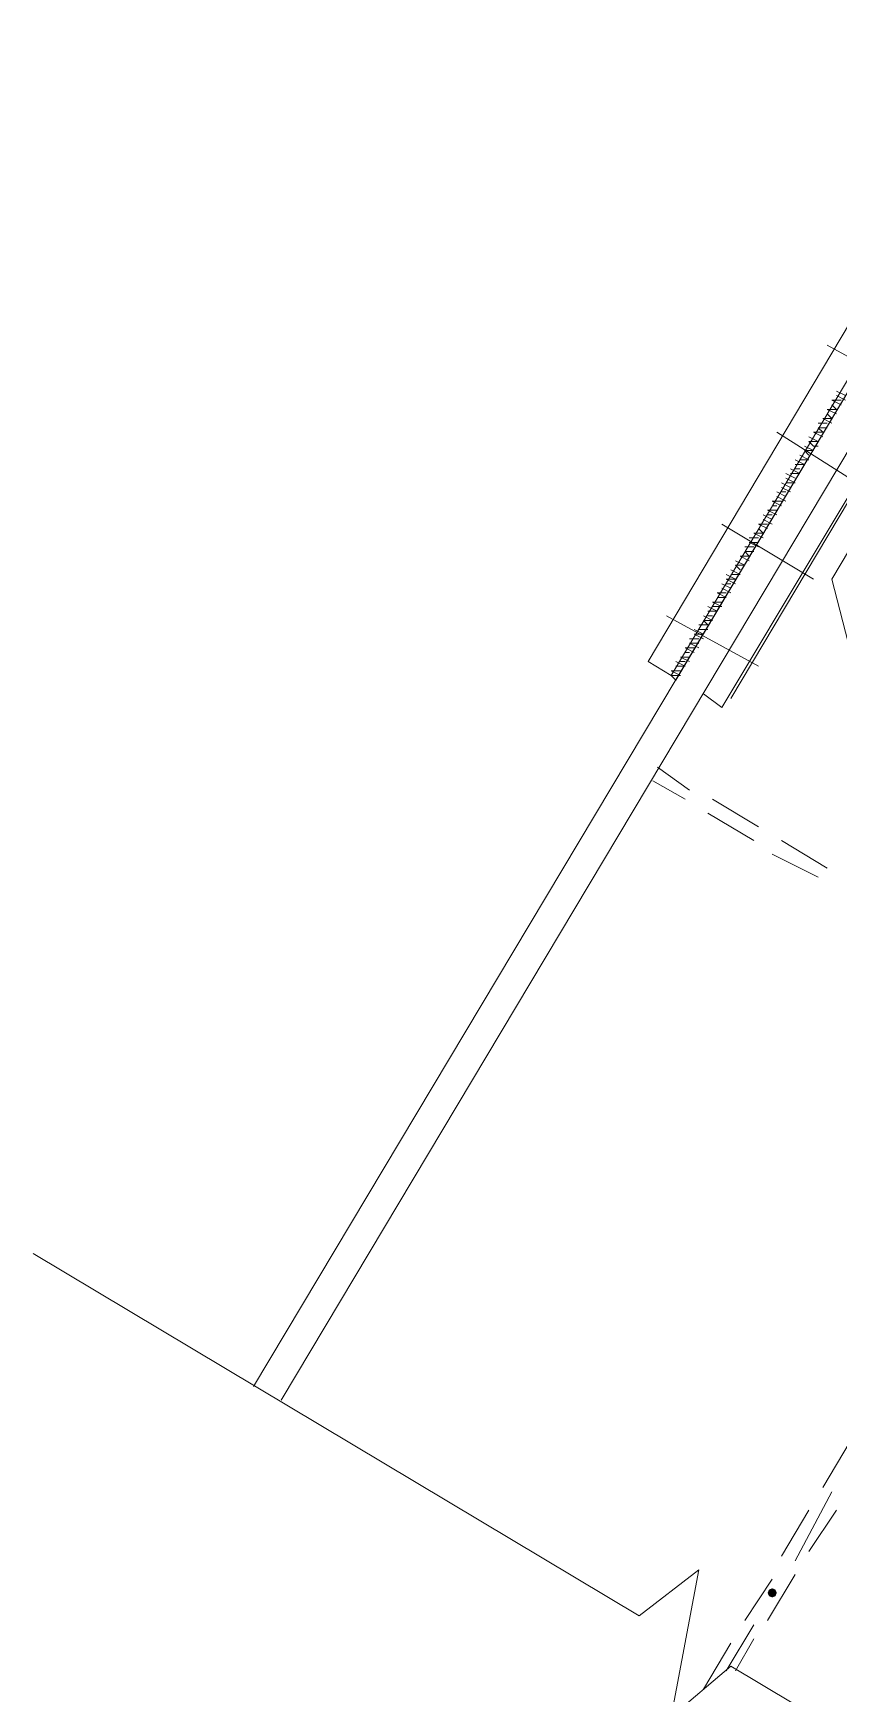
# Model space of a CAD drawing. Header units: millimetres. Extents: x 6 to 291, y 4 to 206.
# Drawn here: x 40.43 to 47.86, y 131.15 to 146.47 of the extents above; entities that cross this region are included whole.
import ezdxf

# ---------------------------------------------------------------- set-up
doc = ezdxf.new("R2010")
doc.units = ezdxf.units.MM
doc.layers.add('C00-00-00', color=7, linetype='Continuous')

msp = doc.modelspace()

# ---------------------------------------------------------------- hatches: boundary and pattern name
at = {"layer": 'C00-00-00'}
h = msp.add_hatch(color=256, dxfattribs=at)
h.dxf.hatch_style = 2
h.paths.add_polyline_path([(47.243999, 132.122336), (47.214102, 132.109901), (47.201666, 132.080003), (47.214102, 132.050105), (47.243999, 132.03767), (47.273897, 132.050105), (47.286333, 132.080003), (47.273897, 132.109901)])

# ---------------------------------------------------------------- linework, layer by layer
at = {"layer": 'C00-00-00', "lineweight": 5}
for points in [[(52.197, 150.918336), (46.101001, 140.673673)], [(52.916667, 150.495001), (46.778334, 140.250338)], [(52.916667, 150.495001), (46.862999, 140.335006)], [(52.323999, 149.055671), (47.794333, 141.435666)], [(49.360666, 145.542004), (42.460332, 133.985006)], [(46.312665, 140.54667), (49.318332, 145.584335)], [(49.360666, 145.542004), (46.354999, 140.504336), (46.312665, 140.54667)], [(49.614668, 145.415001), (42.714334, 133.858004)], [(48.598665, 143.129002), (47.751999, 143.594671)], [(47.836667, 143.171336), (47.921332, 143.129002)], [(47.751999, 143.002003), (47.836667, 142.959669)], [(47.751999, 143.002003), (47.836667, 143.002003)], [(47.794333, 143.086667), (47.879002, 143.044337)], [(47.794333, 143.086667), (47.879002, 143.086667)], [(47.794333, 143.044337), (47.836667, 143.002003)], [(47.836667, 143.129002), (47.921332, 143.086667)], [(47.667334, 142.875004), (47.751999, 142.875004)], [(47.667334, 142.83267), (47.709669, 142.790335)], [(47.667334, 142.83267), (47.751999, 142.83267)], [(47.709669, 142.917334), (47.794333, 142.875004)], [(47.709669, 142.917334), (47.794333, 142.917334)], [(47.751999, 142.959669), (47.794333, 142.917334)], [(48.090665, 142.282336), (47.286334, 142.790335)], [(47.582666, 142.748001), (47.667334, 142.705671)], [(47.582666, 142.705671), (47.625, 142.663336), (47.667334, 142.663336)], [(47.582666, 142.705671), (47.667334, 142.705671)], [(47.625, 142.790335), (47.709669, 142.748001)], [(47.625, 142.790335), (47.709669, 142.790335)], [(47.455667, 142.536338), (47.540331, 142.494003)], [(47.498001, 142.578668), (47.582666, 142.536338)], [(47.498001, 142.536338), (47.582666, 142.536338)], [(47.540331, 142.663336), (47.625, 142.621002)], [(47.540331, 142.621002), (47.582666, 142.578668)], [(47.540331, 142.621002), (47.625, 142.621002)], [(47.370998, 142.409335), (47.455667, 142.367004)], [(47.370998, 142.367004), (47.455667, 142.32467)], [(47.413333, 142.451669), (47.498001, 142.409335)], [(47.413333, 142.409335), (47.498001, 142.409335)], [(47.455667, 142.494003), (47.540331, 142.494003)], [(47.455667, 142.451669), (47.498001, 142.451669)], [(47.286334, 142.240001), (47.370998, 142.197667)], [(47.328668, 142.32467), (47.413333, 142.282336)], [(47.328668, 142.282336), (47.413333, 142.240001)], [(47.328668, 142.240001), (47.370998, 142.240001)], [(47.370998, 142.32467), (47.455667, 142.32467)], [(47.201665, 142.070672), (47.286334, 142.028338)], [(47.201665, 142.070672), (47.286334, 142.070672)], [(47.243999, 142.155333), (47.328668, 142.112999)], [(47.243999, 142.155333), (47.328668, 142.155333)], [(47.243999, 142.112999), (47.286334, 142.112999)], [(47.286334, 142.197667), (47.370998, 142.155333)], [(47.625, 141.435666), (46.778334, 141.943669)], [(47.117001, 141.943669), (47.201665, 141.901335)], [(47.117001, 141.943669), (47.201665, 141.943669)], [(47.159335, 142.028338), (47.243999, 141.986004)], [(47.159335, 141.986004), (47.243999, 141.943669)], [(47.201665, 142.028338), (47.243999, 142.028338)], [(47.032332, 141.816666), (47.117001, 141.816666)], [(47.032332, 141.774332), (47.117001, 141.732006)], [(47.032332, 141.774332), (47.117001, 141.774332)], [(47.074666, 141.859001), (47.159335, 141.816666)], [(47.074666, 141.859001), (47.159335, 141.859001)], [(47.117001, 141.901335), (47.159335, 141.859001)], [(46.905333, 141.605003), (46.990002, 141.562669)], [(46.947667, 141.647337), (47.032332, 141.605003)], [(46.947667, 141.647337), (47.032332, 141.647337)], [(46.990002, 141.732006), (47.074666, 141.732006)], [(46.990002, 141.689672), (47.032332, 141.647337)], [(46.990002, 141.689672), (47.074666, 141.689672)], [(46.820669, 141.478), (46.905333, 141.435666)], [(46.862999, 141.520334), (46.947667, 141.478)], [(46.862999, 141.478), (46.947667, 141.478)], [(46.905333, 141.562669), (46.947667, 141.520334)], [(46.905333, 141.562669), (46.990002, 141.562669)], [(46.736, 141.308671), (46.820669, 141.308671)], [(46.736, 141.308671), (46.820669, 141.266337)], [(46.736, 141.308671), (46.820669, 141.308671)], [(46.778334, 141.39334), (46.862999, 141.351005)], [(46.778334, 141.351005), (46.862999, 141.308671)], [(46.820669, 141.435666), (46.905333, 141.39334)], [(46.820669, 141.435666), (46.905333, 141.435666)], [(46.820669, 141.435666), (46.905333, 141.39334)], [(46.820669, 141.39334), (46.862999, 141.39334)], [(48.471666, 138.811004), (47.794333, 141.435666)], [(46.651335, 141.181668), (46.736, 141.139334)], [(46.693666, 141.224002), (46.778334, 141.181668)], [(46.693666, 141.224002), (46.778334, 141.224002)], [(46.693666, 141.224002), (46.778334, 141.181668)], [(46.693666, 141.181668), (46.778334, 141.181668)], [(46.736, 141.266337), (46.820669, 141.266337)], [(47.117001, 140.631338), (46.270335, 141.097)], [(46.566667, 141.012339), (46.651335, 141.012339)], [(46.566667, 141.012339), (46.651335, 141.012339)], [(46.609001, 141.097), (46.693666, 141.054665)], [(46.609001, 141.054665), (46.693666, 141.054665)], [(46.609001, 141.054665), (46.651335, 141.012339)], [(46.651335, 141.139334), (46.736, 141.139334)], [(46.651335, 141.097), (46.693666, 141.097)], [(46.651335, 141.097), (46.693666, 141.097)], [(46.481998, 140.885336), (46.566667, 140.885336)], [(46.481998, 140.843002), (46.566667, 140.843002)], [(46.481998, 140.843002), (46.566667, 140.800668)], [(46.524332, 140.970005), (46.609001, 140.92767)], [(46.524332, 140.92767), (46.609001, 140.885336)], [(46.524332, 140.92767), (46.609001, 140.92767)], [(46.524332, 140.92767), (46.609001, 140.885336)], [(46.566667, 140.970005), (46.651335, 140.970005)], [(46.397334, 140.715999), (46.481998, 140.673673)], [(46.397334, 140.715999), (46.481998, 140.715999)], [(46.397334, 140.715999), (46.481998, 140.673673)], [(46.439668, 140.800668), (46.524332, 140.800668)], [(46.439668, 140.800668), (46.524332, 140.758333)], [(46.439668, 140.800668), (46.524332, 140.800668)], [(46.439668, 140.758333), (46.481998, 140.758333)], [(46.312665, 140.54667), (46.101001, 140.673673)], [(46.312665, 140.589004), (46.397334, 140.589004)], [(46.312665, 140.589004), (46.397334, 140.54667)], [(46.312665, 140.589004), (46.397334, 140.589004)], [(46.312665, 140.54667), (46.397334, 140.54667)], [(46.354999, 140.673673), (46.439668, 140.631338)], [(46.354999, 140.631338), (46.439668, 140.631338)], [(46.397334, 140.673673), (46.439668, 140.673673)], [(46.609001, 140.377333), (46.778334, 140.250338)], [(46.481998, 139.488336), (46.185666, 139.7)], [(46.439668, 139.403668), (46.143332, 139.573005)], [(47.117001, 139.14967), (46.693666, 139.403668)], [(47.074666, 139.022667), (46.651335, 139.276673)], [(47.751999, 138.768669), (47.328668, 139.022667)], [(47.667334, 138.684001), (47.243999, 138.895672)], [(47.963666, 133.477003), (47.709669, 133.053668)], [(47.455667, 132.376335), (47.794333, 133.011333)], [(47.582666, 132.842004), (47.328668, 132.418669)], [(47.836667, 132.842004), (47.582666, 132.461004)], [(47.243999, 132.207006), (46.990002, 131.826005)], [(47.455667, 132.249332), (47.201665, 131.826005)], [(46.820669, 131.360336), (47.074666, 131.783671)], [(47.074666, 131.656668), (46.905333, 131.360336)], [(46.862999, 131.614334), (46.609001, 131.190999)]]:
    msp.add_lwpolyline(points, dxfattribs=at)
at = {"layer": 'C00-00-00', "lineweight": 15}
msp.add_lwpolyline([(52.451001, 128.058333), (46.862999, 131.40267), (46.312665, 130.937001), (46.566667, 132.291666), (46.016333, 131.86834), (40.428334, 135.212669)], dxfattribs=at)

doc.saveas('drawing.dxf')
